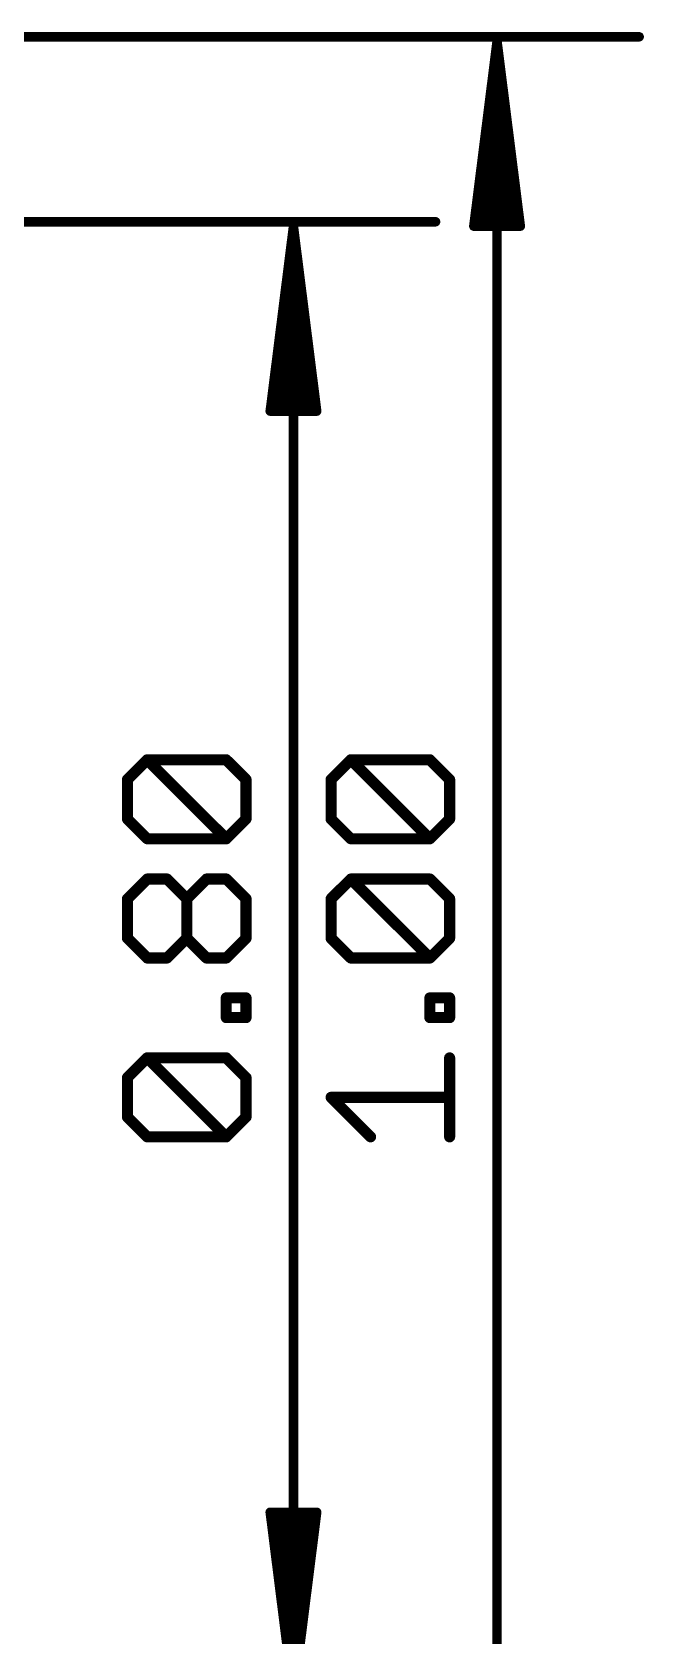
# Model space of a CAD drawing. Extents: x -0.1 to 34.1, y -8.2 to 25.5.
# Drawn here: x 25.75 to 34.15, y 3.44 to 25.46 of the extents above; entities that cross this region are included whole.
import ezdxf

# ---------------------------------------------------------------- set-up
doc = ezdxf.new("R2010")
doc.units = 0
doc.layers.add('47', color=253, linetype='CONTINUOUS')

msp = doc.modelspace()

# ---------------------------------------------------------------- linework, layer by layer
at = {"layer": '47'}
for points, const_width in [([(12.319, 25.4), (34.081, 25.4)], 0.13), ([(32.131, 25.335), (31.8118, 22.8)], 0.13), ([(32.131, 25.335), (31.871, 22.8)], 0.13), ([(32.131, 25.335), (32.001, 22.8)], 0.13), ([(32.131, 0.065), (32.131, 25.335)], 0.13), ([(32.4502, 22.8), (32.131, 25.335)], 0.13), ([(32.261, 22.8), (32.131, 25.335)], 0.13), ([(32.391, 22.8), (32.131, 25.335)], 0.13), ([(12.7, 22.86), (31.287, 22.86)], 0.13), ([(29.337, 22.795), (29.0178, 20.26)], 0.13), ([(29.337, 22.795), (29.077, 20.26)], 0.13), ([(29.337, 22.795), (29.207, 20.26)], 0.13), ([(29.337, 2.605), (29.337, 22.795)], 0.13), ([(29.6562, 20.26), (29.337, 22.795)], 0.13), ([(29.467, 20.26), (29.337, 22.795)], 0.13), ([(29.597, 20.26), (29.337, 22.795)], 0.13), ([(31.8118, 22.8), (32.4502, 22.8)], 0.13), ([(29.0178, 20.26), (29.6562, 20.26)], 0.13), ([(27.0593, 15.2012), (27.3305, 15.4724)], 0.1524), ([(27.3305, 15.4724), (28.4151, 15.4724)], 0.1524), ([(28.4151, 14.3877), (27.3305, 15.4724)], 0.1524), ([(28.4151, 15.4724), (28.6863, 15.2012)], 0.1524), ([(29.8533, 15.2012), (30.1245, 15.4724)], 0.1524), ([(30.1245, 15.4724), (31.2091, 15.4724)], 0.1524), ([(31.2091, 14.3877), (30.1245, 15.4724)], 0.1524), ([(31.2091, 15.4724), (31.4803, 15.2012)], 0.1524), ([(27.0593, 14.6589), (27.0593, 15.2012)], 0.1524), ([(28.6863, 15.2012), (28.6863, 14.6589)], 0.1524), ([(29.8533, 14.6589), (29.8533, 15.2012)], 0.1524), ([(31.4803, 15.2012), (31.4803, 14.6589)], 0.1524), ([(27.3305, 14.3877), (27.0593, 14.6589)], 0.1524), ([(28.6863, 14.6589), (28.4151, 14.3877)], 0.1524), ([(30.1245, 14.3877), (29.8533, 14.6589)], 0.1524), ([(31.4803, 14.6589), (31.2091, 14.3877)], 0.1524), ([(28.4151, 14.3877), (27.3305, 14.3877)], 0.1524), ([(31.2091, 14.3877), (30.1245, 14.3877)], 0.1524), ([(27.0593, 13.564), (27.3305, 13.8352)], 0.1524), ([(27.3305, 13.8352), (27.6016, 13.8352)], 0.1524), ([(27.6016, 13.8352), (27.8728, 13.564)], 0.1524), ([(27.8728, 13.564), (28.144, 13.8352)], 0.1524), ([(28.144, 13.8352), (28.4151, 13.8352)], 0.1524), ([(28.4151, 13.8352), (28.6863, 13.564)], 0.1524), ([(29.8533, 13.564), (30.1245, 13.8352)], 0.1524), ([(30.1245, 13.8352), (31.2091, 13.8352)], 0.1524), ([(31.2091, 12.7505), (30.1245, 13.8352)], 0.1524), ([(31.2091, 13.8352), (31.4803, 13.564)], 0.1524), ([(27.0593, 13.0217), (27.0593, 13.564)], 0.1524), ([(27.8728, 13.0217), (27.8728, 13.564)], 0.1524), ([(28.6863, 13.564), (28.6863, 13.0217)], 0.1524), ([(29.8533, 13.0217), (29.8533, 13.564)], 0.1524), ([(31.4803, 13.564), (31.4803, 13.0217)], 0.1524), ([(27.3305, 12.7505), (27.0593, 13.0217)], 0.1524), ([(27.8728, 13.0217), (27.6016, 12.7505)], 0.1524), ([(28.144, 12.7505), (27.8728, 13.0217)], 0.1524), ([(28.6863, 13.0217), (28.4151, 12.7505)], 0.1524), ([(30.1245, 12.7505), (29.8533, 13.0217)], 0.1524), ([(31.4803, 13.0217), (31.2091, 12.7505)], 0.1524), ([(27.6016, 12.7505), (27.3305, 12.7505)], 0.1524), ([(28.4151, 12.7505), (28.144, 12.7505)], 0.1524), ([(31.2091, 12.7505), (30.1245, 12.7505)], 0.1524), ([(28.4151, 11.932), (28.4151, 12.2031)], 0.1524), ([(28.4151, 12.2031), (28.6863, 12.2031)], 0.1524), ([(28.6863, 12.2031), (28.6863, 11.932)], 0.1524), ([(31.2091, 11.932), (31.2091, 12.2031)], 0.1524), ([(31.2091, 12.2031), (31.4803, 12.2031)], 0.1524), ([(31.4803, 12.2031), (31.4803, 11.932)], 0.1524), ([(28.6863, 11.932), (28.4151, 11.932)], 0.1524), ([(31.4803, 11.932), (31.2091, 11.932)], 0.1524), ([(27.0593, 11.1083), (27.3305, 11.3795)], 0.1524), ([(27.3305, 11.3795), (28.4151, 11.3795)], 0.1524), ([(28.4151, 10.2948), (27.3305, 11.3795)], 0.1524), ([(28.4151, 11.3795), (28.6863, 11.1083)], 0.1524), ([(31.4803, 10.2948), (31.4803, 11.3795)], 0.1524), ([(27.0593, 10.566), (27.0593, 11.1083)], 0.1524), ([(28.6863, 11.1083), (28.6863, 10.566)], 0.1524), ([(30.3956, 10.2948), (29.8533, 10.8371)], 0.1524), ([(29.8533, 10.8371), (31.4803, 10.8371)], 0.1524), ([(27.3305, 10.2948), (27.0593, 10.566)], 0.1524), ([(28.6863, 10.566), (28.4151, 10.2948)], 0.1524), ([(28.4151, 10.2948), (27.3305, 10.2948)], 0.1524), ([(29.337, 2.605), (29.0178, 5.14)], 0.13), ([(29.0178, 5.14), (29.6562, 5.14)], 0.13), ([(29.337, 2.605), (29.077, 5.14)], 0.13), ([(29.337, 2.605), (29.207, 5.14)], 0.13), ([(29.6562, 5.14), (29.337, 2.605)], 0.13), ([(29.467, 5.14), (29.337, 2.605)], 0.13), ([(29.597, 5.14), (29.337, 2.605)], 0.13)]:
    msp.add_lwpolyline(points, dxfattribs=dict(at, const_width=const_width))
for points, const_width in [([(32.1635, 25.335, 1), (32.0985, 25.335)], 0.065), ([(32.1632, 25.3391, 1), (32.0988, 25.3309)], 0.065), ([(32.1635, 25.3333, 1), (32.0985, 25.3367)], 0.065), ([(32.1635, 25.3367, 1), (32.0985, 25.3333)], 0.065), ([(32.1633, 25.3383, 1), (32.0987, 25.3317)], 0.065), ([(32.1633, 25.3317, 1), (32.0987, 25.3383)], 0.065), ([(32.1632, 25.3309, 1), (32.0988, 25.3391)], 0.065), ([(34.081, 25.3675, 1), (34.081, 25.4325)], 0.065), ([(31.287, 22.8275, 1), (31.287, 22.8925)], 0.065), ([(29.3695, 22.795, 1), (29.3045, 22.795)], 0.065), ([(29.3692, 22.7991, 1), (29.3048, 22.7909)], 0.065), ([(29.3695, 22.7933, 1), (29.3045, 22.7967)], 0.065), ([(29.3695, 22.7967, 1), (29.3045, 22.7933)], 0.065), ([(29.3693, 22.7983, 1), (29.3047, 22.7917)], 0.065), ([(29.3693, 22.7917, 1), (29.3047, 22.7983)], 0.065), ([(29.3692, 22.7909, 1), (29.3048, 22.7991)], 0.065), ([(31.7795, 22.8041, 1), (31.844, 22.7959)], 0.065), ([(31.8118, 22.8325, 1), (31.8118, 22.7675)], 0.065), ([(31.8387, 22.8033, 1), (31.9033, 22.7967)], 0.065), ([(31.9685, 22.8017, 1), (32.0335, 22.7983)], 0.065), ([(32.2285, 22.7983, 1), (32.2935, 22.8017)], 0.065), ([(32.3587, 22.7967, 1), (32.4233, 22.8033)], 0.065), ([(32.418, 22.7959, 1), (32.4825, 22.8041)], 0.065), ([(32.4502, 22.7675, 1), (32.4502, 22.8325)], 0.065), ([(28.9855, 20.2641, 1), (29.05, 20.2559)], 0.065), ([(29.0178, 20.2925, 1), (29.0178, 20.2275)], 0.065), ([(29.0447, 20.2633, 1), (29.1093, 20.2567)], 0.065), ([(29.1745, 20.2617, 1), (29.2395, 20.2583)], 0.065), ([(29.4345, 20.2583, 1), (29.4995, 20.2617)], 0.065), ([(29.5647, 20.2567, 1), (29.6293, 20.2633)], 0.065), ([(29.624, 20.2559, 1), (29.6885, 20.2641)], 0.065), ([(29.6562, 20.2275, 1), (29.6562, 20.2925)], 0.065), ([(27.3574, 15.4993, 1), (27.3035, 15.4454)], 0.0762), ([(27.3305, 15.5105, 1), (27.3305, 15.4343)], 0.0762), ([(27.3574, 15.4454, 1), (27.3035, 15.4993)], 0.0762), ([(28.4421, 15.4993, 1), (28.3882, 15.4454)], 0.0762), ([(28.4151, 15.4343, 1), (28.4151, 15.5105)], 0.0762), ([(30.1514, 15.4993, 1), (30.0975, 15.4454)], 0.0762), ([(30.1245, 15.5105, 1), (30.1245, 15.4343)], 0.0762), ([(30.1514, 15.4454, 1), (30.0975, 15.4993)], 0.0762), ([(31.2361, 15.4993, 1), (31.1822, 15.4454)], 0.0762), ([(31.2091, 15.4343, 1), (31.2091, 15.5105)], 0.0762), ([(27.0974, 15.2012, 1), (27.0212, 15.2012)], 0.0762), ([(27.0324, 15.2281, 1), (27.0863, 15.1743)], 0.0762), ([(28.7244, 15.2012, 1), (28.6482, 15.2012)], 0.0762), ([(28.6594, 15.1743, 1), (28.7132, 15.2281)], 0.0762), ([(29.8914, 15.2012, 1), (29.8152, 15.2012)], 0.0762), ([(29.8264, 15.2281, 1), (29.8803, 15.1743)], 0.0762), ([(31.5184, 15.2012, 1), (31.4422, 15.2012)], 0.0762), ([(31.4534, 15.1743, 1), (31.5072, 15.2281)], 0.0762), ([(27.0863, 14.6858, 1), (27.0324, 14.6319)], 0.0762), ([(27.0212, 14.6589, 1), (27.0974, 14.6589)], 0.0762), ([(28.6482, 14.6589, 1), (28.7244, 14.6589)], 0.0762), ([(28.7132, 14.6319, 1), (28.6594, 14.6858)], 0.0762), ([(29.8803, 14.6858, 1), (29.8264, 14.6319)], 0.0762), ([(29.8152, 14.6589, 1), (29.8914, 14.6589)], 0.0762), ([(31.4422, 14.6589, 1), (31.5184, 14.6589)], 0.0762), ([(31.5072, 14.6319, 1), (31.4534, 14.6858)], 0.0762), ([(27.3305, 14.4258, 1), (27.3305, 14.3496)], 0.0762), ([(27.3035, 14.3608, 1), (27.3574, 14.4146)], 0.0762), ([(28.3882, 14.4146, 1), (28.4421, 14.3608)], 0.0762), ([(28.3882, 14.3608, 1), (28.4421, 14.4146)], 0.0762), ([(28.4151, 14.3496, 1), (28.4151, 14.4258)], 0.0762), ([(30.1245, 14.4258, 1), (30.1245, 14.3496)], 0.0762), ([(30.0975, 14.3608, 1), (30.1514, 14.4146)], 0.0762), ([(31.1822, 14.4146, 1), (31.2361, 14.3608)], 0.0762), ([(31.1822, 14.3608, 1), (31.2361, 14.4146)], 0.0762), ([(31.2091, 14.3496, 1), (31.2091, 14.4258)], 0.0762), ([(27.3305, 13.8733, 1), (27.3305, 13.7971)], 0.0762), ([(27.3574, 13.8083, 1), (27.3035, 13.8621)], 0.0762), ([(27.6286, 13.8621, 1), (27.5747, 13.8083)], 0.0762), ([(27.6016, 13.7971, 1), (27.6016, 13.8733)], 0.0762), ([(28.144, 13.8733, 1), (28.144, 13.7971)], 0.0762), ([(28.1709, 13.8083, 1), (28.117, 13.8621)], 0.0762), ([(28.4421, 13.8621, 1), (28.3882, 13.8083)], 0.0762), ([(28.4151, 13.7971, 1), (28.4151, 13.8733)], 0.0762), ([(30.1245, 13.8733, 1), (30.1245, 13.7971)], 0.0762), ([(30.1514, 13.8621, 1), (30.0975, 13.8083)], 0.0762), ([(30.1514, 13.8083, 1), (30.0975, 13.8621)], 0.0762), ([(31.2361, 13.8621, 1), (31.1822, 13.8083)], 0.0762), ([(31.2091, 13.7971, 1), (31.2091, 13.8733)], 0.0762), ([(27.0974, 13.564, 1), (27.0212, 13.564)], 0.0762), ([(27.0324, 13.591, 1), (27.0863, 13.5371)], 0.0762), ([(27.9109, 13.564, 1), (27.8347, 13.564)], 0.0762), ([(27.8459, 13.591, 1), (27.8997, 13.5371)], 0.0762), ([(27.8459, 13.5371, 1), (27.8997, 13.591)], 0.0762), ([(28.7244, 13.564, 1), (28.6482, 13.564)], 0.0762), ([(28.6594, 13.5371, 1), (28.7132, 13.591)], 0.0762), ([(29.8914, 13.564, 1), (29.8152, 13.564)], 0.0762), ([(29.8264, 13.591, 1), (29.8803, 13.5371)], 0.0762), ([(31.5184, 13.564, 1), (31.4422, 13.564)], 0.0762), ([(31.4534, 13.5371, 1), (31.5072, 13.591)], 0.0762), ([(27.0212, 13.0217, 1), (27.0974, 13.0217)], 0.0762), ([(27.0863, 13.0486, 1), (27.0324, 12.9948)], 0.0762), ([(27.8347, 13.0217, 1), (27.9109, 13.0217)], 0.0762), ([(27.8997, 13.0486, 1), (27.8459, 12.9948)], 0.0762), ([(27.8997, 12.9948, 1), (27.8459, 13.0486)], 0.0762), ([(28.6482, 13.0217, 1), (28.7244, 13.0217)], 0.0762), ([(28.7132, 12.9948, 1), (28.6594, 13.0486)], 0.0762), ([(29.8152, 13.0217, 1), (29.8914, 13.0217)], 0.0762), ([(29.8803, 13.0486, 1), (29.8264, 12.9948)], 0.0762), ([(31.4422, 13.0217, 1), (31.5184, 13.0217)], 0.0762), ([(31.5072, 12.9948, 1), (31.4534, 13.0486)], 0.0762), ([(27.3305, 12.7886, 1), (27.3305, 12.7124)], 0.0762), ([(27.3035, 12.7236, 1), (27.3574, 12.7775)], 0.0762), ([(27.5747, 12.7775, 1), (27.6286, 12.7236)], 0.0762), ([(27.6016, 12.7124, 1), (27.6016, 12.7886)], 0.0762), ([(28.144, 12.7886, 1), (28.144, 12.7124)], 0.0762), ([(28.117, 12.7236, 1), (28.1709, 12.7775)], 0.0762), ([(28.3882, 12.7775, 1), (28.4421, 12.7236)], 0.0762), ([(28.4151, 12.7124, 1), (28.4151, 12.7886)], 0.0762), ([(30.1245, 12.7886, 1), (30.1245, 12.7124)], 0.0762), ([(30.0975, 12.7236, 1), (30.1514, 12.7775)], 0.0762), ([(31.1822, 12.7775, 1), (31.2361, 12.7236)], 0.0762), ([(31.1822, 12.7236, 1), (31.2361, 12.7775)], 0.0762), ([(31.2091, 12.7124, 1), (31.2091, 12.7886)], 0.0762), ([(28.4532, 12.2031, 1), (28.377, 12.2031)], 0.0762), ([(28.4151, 12.2412, 1), (28.4151, 12.165)], 0.0762), ([(28.7244, 12.2031, 1), (28.6482, 12.2031)], 0.0762), ([(28.6863, 12.165, 1), (28.6863, 12.2412)], 0.0762), ([(31.2472, 12.2031, 1), (31.171, 12.2031)], 0.0762), ([(31.2091, 12.2412, 1), (31.2091, 12.165)], 0.0762), ([(31.5184, 12.2031, 1), (31.4422, 12.2031)], 0.0762), ([(31.4803, 12.165, 1), (31.4803, 12.2412)], 0.0762), ([(28.4151, 11.9701, 1), (28.4151, 11.8939)], 0.0762), ([(28.377, 11.932, 1), (28.4532, 11.932)], 0.0762), ([(28.6482, 11.932, 1), (28.7244, 11.932)], 0.0762), ([(28.6863, 11.8939, 1), (28.6863, 11.9701)], 0.0762), ([(31.2091, 11.9701, 1), (31.2091, 11.8939)], 0.0762), ([(31.171, 11.932, 1), (31.2472, 11.932)], 0.0762), ([(31.4422, 11.932, 1), (31.5184, 11.932)], 0.0762), ([(31.4803, 11.8939, 1), (31.4803, 11.9701)], 0.0762), ([(27.3574, 11.4064, 1), (27.3035, 11.3525)], 0.0762), ([(27.3305, 11.4176, 1), (27.3305, 11.3414)], 0.0762), ([(27.3574, 11.3525, 1), (27.3035, 11.4064)], 0.0762), ([(28.4421, 11.4064, 1), (28.3882, 11.3525)], 0.0762), ([(28.4151, 11.3414, 1), (28.4151, 11.4176)], 0.0762), ([(31.5184, 11.3795, 1), (31.4422, 11.3795)], 0.0762), ([(27.0974, 11.1083, 1), (27.0212, 11.1083)], 0.0762), ([(27.0324, 11.1352, 1), (27.0863, 11.0814)], 0.0762), ([(28.7244, 11.1083, 1), (28.6482, 11.1083)], 0.0762), ([(28.6594, 11.0814, 1), (28.7132, 11.1352)], 0.0762), ([(29.8803, 10.8641, 1), (29.8264, 10.8102)], 0.0762), ([(29.8533, 10.8752, 1), (29.8533, 10.799)], 0.0762), ([(31.4803, 10.799, 1), (31.4803, 10.8752)], 0.0762), ([(27.0863, 10.5929, 1), (27.0324, 10.539)], 0.0762), ([(27.0212, 10.566, 1), (27.0974, 10.566)], 0.0762), ([(28.6482, 10.566, 1), (28.7244, 10.566)], 0.0762), ([(28.7132, 10.539, 1), (28.6594, 10.5929)], 0.0762), ([(27.3305, 10.3329, 1), (27.3305, 10.2567)], 0.0762), ([(27.3035, 10.2679, 1), (27.3574, 10.3218)], 0.0762), ([(28.3882, 10.3218, 1), (28.4421, 10.2679)], 0.0762), ([(28.3882, 10.2679, 1), (28.4421, 10.3218)], 0.0762), ([(28.4151, 10.2567, 1), (28.4151, 10.3329)], 0.0762), ([(30.3687, 10.2679, 1), (30.4226, 10.3218)], 0.0762), ([(31.4422, 10.2948, 1), (31.5184, 10.2948)], 0.0762), ([(29.05, 5.1441, 1), (28.9855, 5.1359)], 0.065), ([(29.0178, 5.1725, 1), (29.0178, 5.1075)], 0.065), ([(29.1093, 5.1433, 1), (29.0447, 5.1367)], 0.065), ([(29.2395, 5.1417, 1), (29.1745, 5.1383)], 0.065), ([(29.4995, 5.1383, 1), (29.4345, 5.1417)], 0.065), ([(29.6293, 5.1367, 1), (29.5647, 5.1433)], 0.065), ([(29.6885, 5.1359, 1), (29.624, 5.1441)], 0.065), ([(29.6562, 5.1075, 1), (29.6562, 5.1725)], 0.065)]:
    msp.add_lwpolyline(points, format="xyb", dxfattribs=dict(at, const_width=const_width))

doc.saveas('drawing.dxf')
